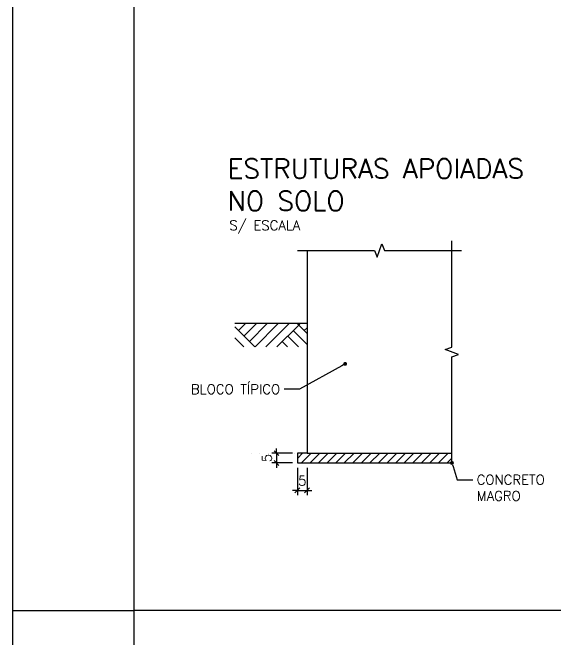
# Model space of a CAD drawing. Header units: inches. Extents: x 204712 to 217368, y 8428740 to 8432917.
# Drawn here: x 210233 to 210793, y 8431378 to 8432024 of the extents above; entities that cross this region are included whole.
import ezdxf
from ezdxf import colors
from ezdxf.entities.mleader import LeaderData, LeaderLine
from ezdxf.math import Vec2, Vec3

# ---------------------------------------------------------------- set-up
doc = ezdxf.new("R2010")
doc.units = ezdxf.units.IN
doc.header["$LTSCALE"] = 10
doc.header["$MEASUREMENT"] = 0
doc.linetypes.add('DASHDOT', pattern=[1, 0.5, -0.25, 0, -0.25])
for name, color, linetype in [('05', 5, 'Continuous'), ('1', 1, 'Continuous'), ('3', 3, 'Continuous'), ('4', 4, 'Continuous'), ('BAR-EIXOS', 80, 'DASHDOT'), ('LAYER1', 1, 'Continuous'), ('LAYER5', 5, 'Continuous'), ('Layer8', 8, 'Continuous'), ('Parede', 3, 'Continuous')]:
    doc.layers.add(name, color=color, linetype=linetype)
doc.styles.add('ROMANS', font='romans')
doc.styles.add('STYLE-ROMANS', font='romans.shx')
doc.dimstyles.new('1-25', dxfattribs={"dimscale": 0.5, "dimtxt": 10, "dimasz": 5, "dimexe": 5, "dimexo": 5, "dimgap": 5, "dimtad": 1, "dimdec": 0, "dimzin": 12, "dimdsep": 46, "dimtxsty": 'STYLE-ROMANS', "dimblk1": 'OBLIQUE', "dimblk2": 'OBLIQUE', "dimsah": 1, "dimcen": 0, "dimdle": 5, "dimclrd": 1, "dimclre": 1, "dimclrt": 3, "dimadec": 1, "dimazin": 3, "dimtfac": 1, "dimtdec": 0, "dimtix": 1, "dimtmove": 1, "dimatfit": 3, "dimldrblk": 'OPEN30', "dimfxl": 0, "dimtolj": 1, "dimtzin": 0, "dimarcsym": 0})

# ---------------------------------------------------------------- blocks, each defined once
blk = doc.blocks.new('_Oblique')
at = {"layer": 'BAR-EIXOS', "color": 0, "lineweight": -2}
blk.add_line((-0.5, -0.5), (0.5, 0.5), dxfattribs=at)
blk = doc.blocks.new('*D146')
at = {"layer": '1', "color": 1, "lineweight": -2}
for p, q in [((16.51, 30.8), (16.51, 33.3)), ((24.77, 30.8), (14.01, 30.8)), ((16.51, 30.8), (16.51, 25.8)), ((24.77, 25.8), (14.01, 25.8)), ((16.51, 25.8), (16.51, 23.3))]:
    blk.add_line(p, q, dxfattribs=at)
at = {"layer": 'Defpoints', "color": 0}
for p in [(27.27, 30.8), (16.51, 25.8), (27.27, 25.8)]:
    blk.add_point(p, dxfattribs=at)
at = {"layer": '1', "color": 1, "lineweight": -2, "xscale": 2.5, "yscale": 2.5, "zscale": 2.5}
for p, rotation in [((16.51, 30.8), 270), ((16.51, 25.8), 90)]:
    blk.add_blockref('_Oblique', p, dxfattribs=dict(at, rotation=rotation))
at = {"layer": '1', "color": 3, "insert": (11.51, 28.3), "char_height": 5, "attachment_point": 5, "rotation": 90, "style": 'ROMANS'}
blk.add_mtext('\\A1;5', dxfattribs=at)
blk = doc.blocks.new('_Open30')
at = {"layer": 'Layer8', "color": 0, "lineweight": -2}
for p, q in [((-1, 0.27), (0, 0)), ((0, 0), (-1, -0.27)), ((0, 0), (-1, 0))]:
    blk.add_line(p, q, dxfattribs=at)
blk = doc.blocks.new('*D145')
at = {"layer": '1', "color": 1, "lineweight": -2}
for p, q in [((27.27, 23.3), (27.27, 9.14)), ((32.27, 23.3), (32.27, 9.14)), ((27.27, 11.64), (24.77, 11.64)), ((27.27, 11.64), (32.27, 11.64)), ((32.27, 11.64), (34.77, 11.64))]:
    blk.add_line(p, q, dxfattribs=at)
at = {"layer": 'Defpoints', "color": 0}
for p in [(27.27, 25.8), (32.27, 25.8), (32.27, 11.64)]:
    blk.add_point(p, dxfattribs=at)
at = {"layer": '1', "color": 1, "lineweight": -2, "xscale": 2.5, "yscale": 2.5, "zscale": 2.5}
blk.add_blockref('_Oblique', (27.27, 11.64), dxfattribs=at)
at = {"layer": '1', "color": 1, "lineweight": -2, "xscale": 2.5, "yscale": 2.5, "zscale": 2.5, "rotation": 180}
blk.add_blockref('_Oblique', (32.27, 11.64), dxfattribs=at)
at = {"layer": '1', "color": 3, "insert": (29.77, 16.64), "char_height": 5, "attachment_point": 5, "style": 'ROMANS'}
blk.add_mtext('\\A1;5', dxfattribs=at)
blk = doc.blocks.new('_Dot')
at = {"color": 0, "linetype": 'ByBlock', "lineweight": -2}
blk.add_line((-0.5, 0), (-1, 0), dxfattribs=at)
at = {"color": 0, "linetype": 'ByBlock', "const_width": 0.5}
blk.add_lwpolyline([(-0.25, 0, 1), (0.25, 0, 1)], format="xyb", close=True, dxfattribs=at)
blk = doc.blocks.new('A1')
at = {"layer": 'LAYER1', "color": 1, "linetype": 'Continuous'}
blk.add_line((108.49, 732.82), (108.49, 138.12), dxfattribs=at)
at = {"layer": 'LAYER5', "color": 5, "linetype": 'Continuous'}
for p, q in [((133.52, 722.81), (133.52, 148.13)), ((108.49, 435.47), (133.52, 435.47))]:
    blk.add_line(p, q, dxfattribs=at)
blk = doc.blocks.new('A$C52CA40B2')
blk.add_blockref('A1', (-108.51, -130.64))
blk = doc.blocks.new('A$C66ED1DF4')
at = {"layer": 'Parede'}
blk.add_blockref('A$C52CA40B2', (0.02, -0.02), dxfattribs=at)
blk = doc.blocks.new('A$C28A14347')
at = {"layer": 'LAYER1'}
h = blk.add_hatch(dxfattribs=at)
h.set_pattern_fill('AR-PARQ1', color=256, scale=2, angle=45)
h.set_pattern_definition([(135, (-586320.18, -8589830.275), (-33.9411255, 4e-15), [24, -24]), (135, (-586317.352, -8589827.447), (-33.9411255, 4e-15), [24, -24]), (135, (-586314.524, -8589824.618), (-33.9411255, 4e-15), [24, -24]), (135, (-586311.695, -8589821.79), (-33.9411255, 4e-15), [24, -24]), (135, (-586308.867, -8589818.962), (-33.9411255, 4e-15), [24, -24]), (135, (-586306.039, -8589816.133), (-33.9411255, 4e-15), [24, -24]), (135, (-586303.21, -8589813.305), (-33.9411255, 4e-15), [24, -24]), (45, (-586337.151, -8589813.305), (33.9411255, -4e-15), [24, -24]), (45, (-586339.98, -8589810.476), (33.9411255, -4e-15), [24, -24]), (45, (-586342.808, -8589807.648), (33.9411255, -4e-15), [24, -24]), (45, (-586345.637, -8589804.82), (33.9411255, -4e-15), [24, -24]), (45, (-586348.465, -8589801.99), (33.9411255, -4e-15), [24, -24]), (45, (-586351.293, -8589799.163), (33.9411255, -4e-15), [24, -24]), (45, (-586354.122, -8589796.334), (33.9411255, -4e-15), [24, -24])])
h.paths.add_polyline_path([(-5.1, 97.63), (-5.1, 85.63), (-2.73, 85.63), (2.27, 85.63), (9.39, 85.63), (32.27, 85.63), (32.27, 97.63)])
h = blk.add_hatch(dxfattribs=at)
h.set_pattern_fill('ANSI31', color=256, scale=25)
h.set_pattern_definition([(45, (-586098.2903, -8589830.2753), (-2.2097086912, 2.2097086912), [])])
h.paths.add_polyline_path([(2.27, 30.8), (27.27, 30.8), (27.27, 25.8), (107.04, 25.8), (107.04, 30.8)])
at = {"layer": '1'}
for p, q in [((32.27, 97.63), (-5.1, 97.63)), ((32.27, 30.8), (27.27, 30.8)), ((27.27, 30.8), (27.27, 25.8)), ((27.27, 25.8), (107.04, 25.8))]:
    blk.add_line(p, q, dxfattribs=at)
at = {"layer": '1', "linetype": 'Continuous'}
for points in [[(107.04, 25.8), (107.04, 80.55), (110.47, 81.8), (103.6, 84.3), (107.04, 85.55), (107.04, 140.29)], [(27.27, 135.29), (67.15, 135.29), (68.4, 131.86), (70.9, 138.73), (72.15, 135.29), (112.04, 135.29)]]:
    blk.add_lwpolyline(points, dxfattribs=at)
at = {"layer": '3'}
for p, q in [((32.27, 135.29), (32.27, 45.8)), ((32.27, 45.8), (32.27, 45.8)), ((32.27, 45.8), (32.27, 30.8)), ((32.27, 30.8), (107.04, 30.8))]:
    blk.add_line(p, q, dxfattribs=at)
at = {"layer": '05', "insert": (-8.76, 182.61), "char_height": 10, "width": 183.1398, "attachment_point": 1, "style": 'ROMANS'}
blk.add_mtext('ESTRUTURAS APOIADAS NO SOLO', dxfattribs=at)
at = {"layer": '3', "linetype": 'Continuous', "style": 'ROMANS'}
blk.add_text('S/ ESCALA', height=5, dxfattribs=at).set_placement((-7.84, 145.84))
at = {"layer": '1'}
dim = blk.add_linear_dim(base=(16.51, 25.8), p1=(27.27, 30.8), p2=(27.27, 25.8), angle=90, dimstyle='1-25', override={"dimtxsty": 'ROMANS'}, dxfattribs=at)
dim.commit()
dim.dimension.update_dxf_attribs({"geometry": '*D146', "text_midpoint": (11.51, 28.3)})
dim = blk.add_linear_dim(base=(32.27, 11.64), p1=(27.27, 25.8), p2=(32.27, 25.8), dimstyle='1-25', override={"dimtxsty": 'ROMANS'}, dxfattribs=at)
dim.commit()
dim.dimension.update_dxf_attribs({"geometry": '*D145', "text_midpoint": (29.77, 16.64)})
ml = blk.add_multileader_mtext('Standard', dxfattribs=at)
ml.set_content('BLOCO TÍPICO', color=3, style='ROMANS')
ml.set_leader_properties(color=1)
ml.set_arrow_properties(name='DOT')
ml.build(insert=Vec2(0, 0))
ml.multileader.update_dxf_attribs({"arrow_head_size": 2})
ctx = ml.context
ctx.base_point, ctx.char_height, ctx.arrow_head_size, ctx.plane_origin = Vec3(-6.47, 63.83), 5, 2, Vec3(13.32, 37.03)
ctx.text_align_type = 2
notes = []
notes.append((ctx, [(1, (1, 1, 0), (28.39, 63.83), (-1, 0), 8, [(0, [(51.92, 76.89)], 0, [])])]))
ctx.mtext.insert, ctx.mtext.width, ctx.mtext.alignment, ctx.mtext.flow_direction = Vec3(18.39, 66.33), 35.1774, 3, 5
ml = blk.add_multileader_mtext('Standard', dxfattribs=at)
ml.set_content('CONCRETO\\PMAGRO', color=3, style='ROMANS')
ml.set_leader_properties(color=1)
ml.set_arrow_properties(name='DOT')
ml.build(insert=Vec2(0, 0))
ml.multileader.update_dxf_attribs({"arrow_head_size": 2})
ctx = ml.context
ctx.base_point, ctx.char_height, ctx.arrow_head_size, ctx.plane_origin = Vec3(117.81, 17.14), 5, 2, Vec3(107.04, 25.8)
notes.append((ctx, [(0, (1, 1, 0), (109.81, 17.14), (1, 0), 8, [(0, [(107.04, 25.8)], 0, [])])]))
ctx.mtext.insert, ctx.mtext.flow_direction = Vec3(119.81, 19.64), 5
for ctx, leaders in notes:
    for number, flags, end, landing, length, lines in leaders:
        leader = LeaderData()
        leader.index, (leader.has_last_leader_line, leader.has_dogleg_vector, leader.attachment_direction) = number, flags
        leader.last_leader_point, leader.dogleg_vector, leader.dogleg_length = Vec3(end), Vec3(landing), length
        for number, points, colour, breaks in lines:
            line = LeaderLine()
            line.index, line.vertices, line.color, line.breaks = number, Vec3.list(points), colors.encode_raw_color(colour), breaks
            leader.lines.append(line)
        ctx.leaders.append(leader)

msp = doc.modelspace()

# ---------------------------------------------------------------- linework, layer by layer
at = {"layer": '4'}
msp.add_line((210358.17, 8431407.69), (213511.92, 8431407.69), dxfattribs=at)

# ---------------------------------------------------------------- block references
for name, p, xscale, yscale, zscale in [('A$C66ED1DF4', (210233.02, 8429883.62), 5, 5, 5), ('A$C28A14347', (210472.54, 8431508.12), 2, 2, 2)]:
    msp.add_blockref(name, p, dxfattribs=dict(at, xscale=xscale, yscale=yscale, zscale=zscale))

doc.saveas('drawing.dxf')
